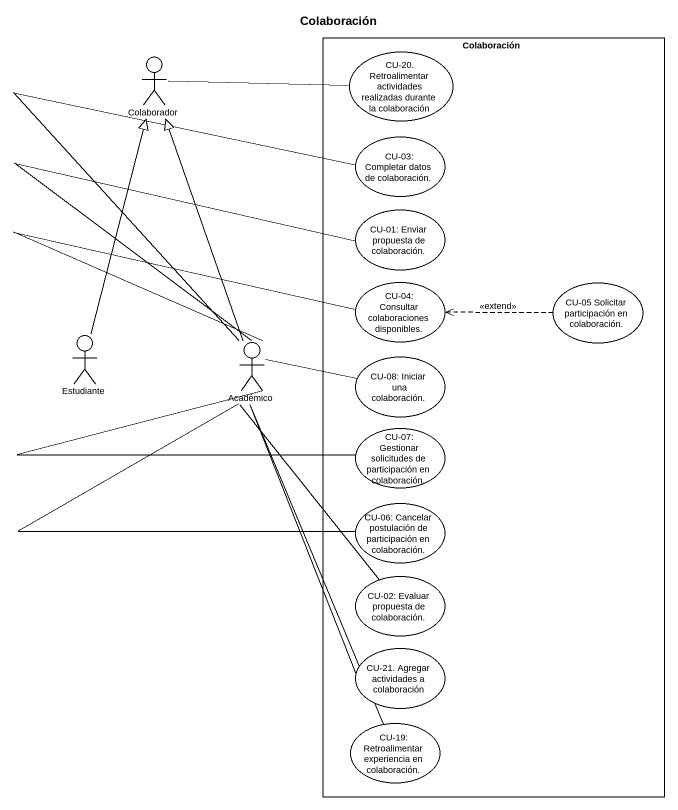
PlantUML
@startuml
title Colaboración
rectangle Colaboración {
  usecase "CU-20. Retroalimentar actividades realizadas durante la colaboración" as CU_20_Retroalimentar
  usecase "CU-03: Completar datos de colaboración." as CU_03_Completar_datos_de
  usecase "CU-01: Enviar propuesta de colaboración." as CU_01_Enviar_propuesta_de
  usecase "CU-04: Consultar colaboraciones disponibles." as CU_04_Consultar
  usecase "CU-05 Solicitar participación en colaboración." as CU_05_Solicitar
  usecase "CU-08: Iniciar una colaboración." as CU_08_Iniciar_una
  usecase "CU-07: Gestionar solicitudes de participación en colaboración." as CU_07_Gestionar_solicitudes
  usecase "CU-06: Cancelar postulación de participación en colaboración." as CU_06_Cancelar_postulación
  usecase "CU-02: Evaluar propuesta de colaboración." as CU_02_Evaluar_propuesta_de
  usecase "CU-21. Agregar actividades a colaboración" as CU_21_Agregar_actividades_a
  usecase "CU-19: Retroalimentar experiencia en colaboración." as CU_19_Retroalimentar
}
actor Colaborador
actor Estudiante
actor Académico
Colaborador -right- CU_20_Retroalimentar
CU_05_Solicitar .left.> CU_04_Consultar : <<extend>>
Estudiante -up-|> Colaborador
Académico -up-|> Colaborador
Académico -up- CU_03_Completar_datos_de
Académico -up- CU_01_Enviar_propuesta_de
Académico -right- CU_04_Consultar
Académico -right- CU_08_Iniciar_una
Académico -right- CU_07_Gestionar_solicitudes
Académico -- CU_06_Cancelar_postulación
Académico -- CU_02_Evaluar_propuesta_de
Académico -- CU_21_Agregar_actividades_a
Académico -- CU_19_Retroalimentar
@enduml
